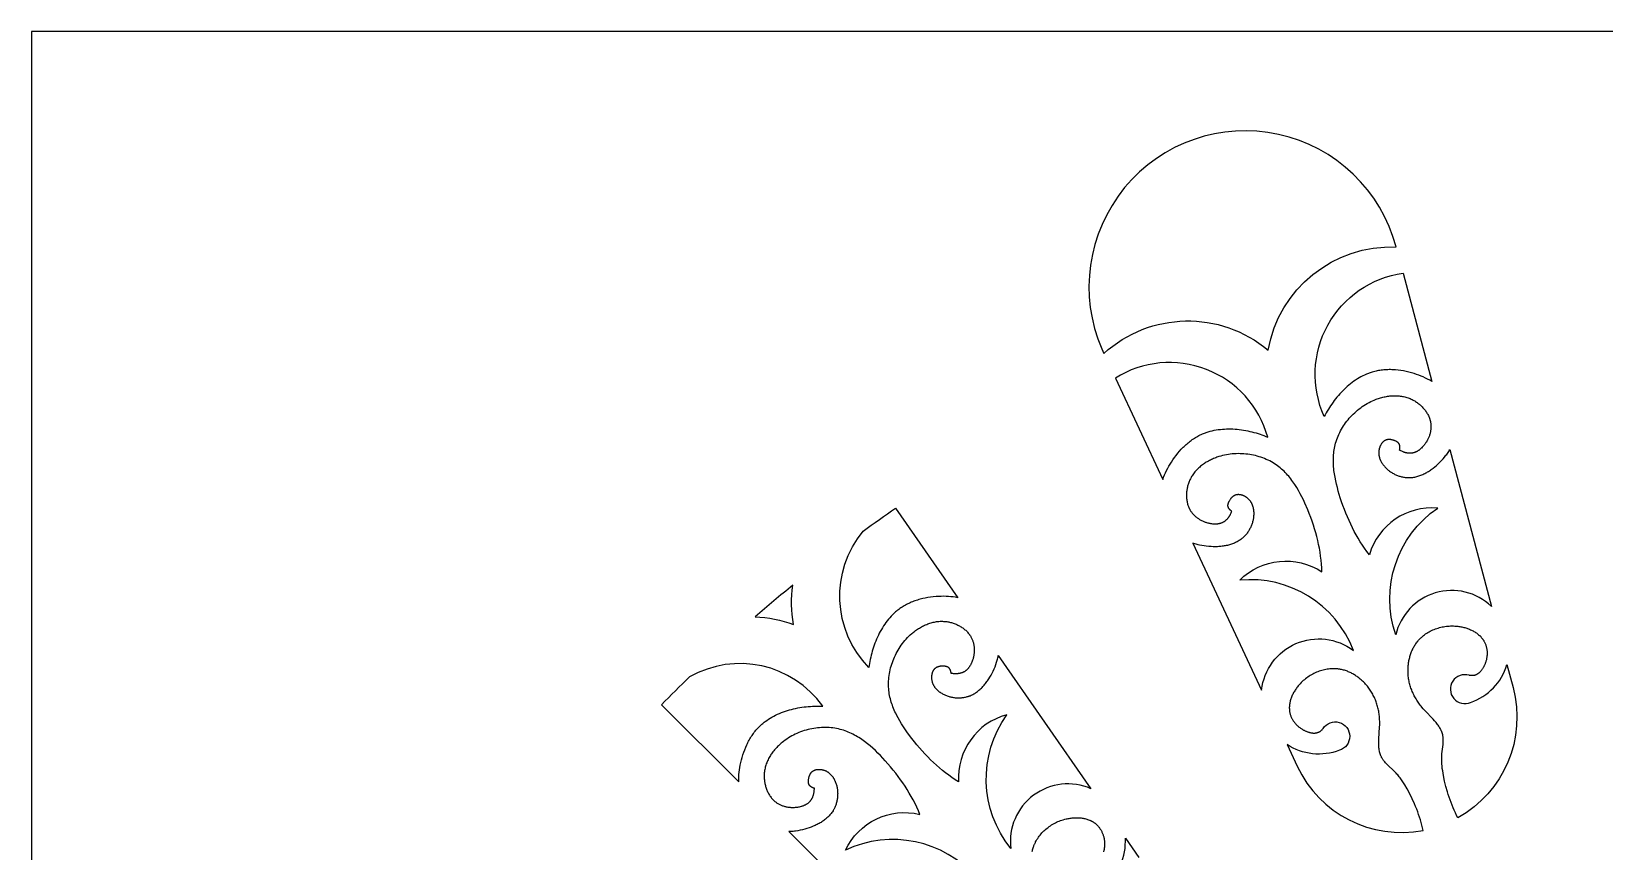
# Model space of a CAD drawing. Extents: x 55 to 271, y 60 to 279.
# Drawn here: x 54.8 to 150.4, y 228.9 to 278.7 of the extents above; entities that cross this region are included whole.
import ezdxf

# ---------------------------------------------------------------- set-up
doc = ezdxf.new("R2010")
doc.units = 0
doc.layers.get('0').update_dxf_attribs({"color": 1, "linetype": 'CONTINUOUS'})

msp = doc.modelspace()

# ---------------------------------------------------------------- linework, layer by layer
msp.add_lwpolyline([(54.848, 59.766), (270.707, 59.766), (270.707, 278.661), (54.848, 278.661)], close=True)
for points in [[(120.001, 259.114, -0.374766), (129.984, 259.313, -0.374766), (137.761, 265.578, 1.076356), (119.872, 259.389)], [(139.928, 257.416), (139.802, 257.489), (139.674, 257.557), (139.542, 257.622), (139.409, 257.683), (139.273, 257.74), (139.136, 257.794), (138.996, 257.843), (138.856, 257.889), (138.698, 257.936), (138.539, 257.978), (138.378, 258.016), (138.218, 258.048), (138.056, 258.076), (137.894, 258.098), (137.732, 258.114), (137.652, 258.12), (137.571, 258.124), (137.49, 258.127), (137.409, 258.129), (137.329, 258.129), (137.249, 258.128), (137.168, 258.125), (137.088, 258.12), (137.009, 258.114), (136.929, 258.106), (136.85, 258.096), (136.772, 258.085), (136.693, 258.072), (136.615, 258.057), (136.538, 258.041), (136.46, 258.022), (136.384, 258.002), (136.307, 257.98), (136.249, 257.962), (136.19, 257.943), (136.132, 257.922), (136.074, 257.901), (136.016, 257.878), (135.959, 257.854), (135.845, 257.804), (135.733, 257.75), (135.622, 257.692), (135.513, 257.63), (135.405, 257.565), (135.299, 257.496), (135.195, 257.424), (135.092, 257.349), (134.991, 257.271), (134.892, 257.19), (134.794, 257.106), (134.699, 257.02), (134.605, 256.931), (134.513, 256.84), (134.423, 256.746), (134.335, 256.651), (134.25, 256.553), (134.166, 256.454), (134.084, 256.353), (134.005, 256.251), (133.928, 256.147), (133.853, 256.042), (133.781, 255.936), (133.71, 255.829), (133.642, 255.72), (133.577, 255.612), (133.514, 255.502), (133.454, 255.392), (133.396, 255.282, -0.50165), (138.185, 263.978)], [(123.587, 251.468), (123.636, 251.605), (123.69, 251.74), (123.749, 251.874), (123.812, 252.007), (123.88, 252.138), (123.951, 252.267), (124.025, 252.394), (124.104, 252.52), (124.194, 252.657), (124.289, 252.792), (124.388, 252.924), (124.49, 253.052), (124.596, 253.177), (124.706, 253.297), (124.82, 253.414), (124.878, 253.471), (124.937, 253.526), (124.997, 253.58), (125.058, 253.633), (125.119, 253.685), (125.182, 253.736), (125.245, 253.785), (125.309, 253.833), (125.374, 253.879), (125.44, 253.924), (125.507, 253.967), (125.575, 254.009), (125.643, 254.05), (125.712, 254.089), (125.782, 254.126), (125.853, 254.162), (125.925, 254.196), (125.997, 254.228), (126.054, 254.252), (126.112, 254.274), (126.169, 254.296), (126.228, 254.317), (126.286, 254.337), (126.345, 254.355), (126.465, 254.39), (126.586, 254.42), (126.708, 254.447), (126.831, 254.47), (126.956, 254.489), (127.081, 254.505), (127.207, 254.517), (127.334, 254.525), (127.462, 254.53), (127.59, 254.532), (127.718, 254.531), (127.847, 254.526), (127.976, 254.518), (128.105, 254.507), (128.234, 254.493), (128.362, 254.477), (128.491, 254.457), (128.619, 254.435), (128.746, 254.41), (128.873, 254.383), (128.998, 254.353), (129.123, 254.321), (129.247, 254.286), (129.37, 254.249), (129.491, 254.21), (129.611, 254.168), (129.73, 254.125), (129.847, 254.079), (129.962, 254.032, 0.50165), (120.703, 257.615)], [(143.556, 243.755, 0.580389), (137.736, 242.019, -0.336677), (140.285, 249.724, 0.356742), (136.136, 246.895), (135.989, 247.087), (135.848, 247.283), (135.712, 247.482), (135.581, 247.684), (135.455, 247.89), (135.334, 248.099), (135.218, 248.311), (135.106, 248.526), (134.999, 248.744), (134.897, 248.964), (134.799, 249.188), (134.705, 249.414), (134.616, 249.643), (134.53, 249.874), (134.448, 250.108), (134.37, 250.345), (134.246, 250.756), (134.189, 250.964), (134.137, 251.173), (134.089, 251.382), (134.048, 251.592), (134.013, 251.802), (133.985, 252.013), (133.974, 252.118), (133.964, 252.223), (133.957, 252.327), (133.952, 252.432), (133.949, 252.537), (133.949, 252.641), (133.95, 252.745), (133.954, 252.849), (133.961, 252.952), (133.97, 253.055), (133.982, 253.158), (133.997, 253.26), (134.014, 253.362), (134.035, 253.464), (134.058, 253.565), (134.084, 253.665), (134.117, 253.774), (134.152, 253.882), (134.192, 253.989), (134.234, 254.095), (134.281, 254.201), (134.33, 254.305), (134.383, 254.408), (134.439, 254.509), (134.498, 254.61), (134.56, 254.709), (134.625, 254.806), (134.693, 254.901), (134.764, 254.995), (134.838, 255.087), (134.914, 255.177), (134.992, 255.266), (135.074, 255.352), (135.158, 255.435), (135.244, 255.517), (135.332, 255.596), (135.423, 255.673), (135.516, 255.747), (135.61, 255.819), (135.707, 255.887), (135.806, 255.953), (135.907, 256.017), (136.01, 256.077), (136.114, 256.134), (136.22, 256.187), (136.327, 256.238), (136.436, 256.285), (136.547, 256.329), (136.614, 256.353), (136.682, 256.377), (136.75, 256.399), (136.819, 256.42), (136.888, 256.439), (136.958, 256.457), (137.027, 256.473), (137.097, 256.488), (137.167, 256.501), (137.238, 256.513), (137.308, 256.523), (137.379, 256.531), (137.449, 256.538), (137.519, 256.543), (137.59, 256.546), (137.66, 256.548), (137.73, 256.548), (137.801, 256.546), (137.87, 256.542), (137.94, 256.536), (138.009, 256.528), (138.078, 256.519), (138.147, 256.507), (138.215, 256.494), (138.283, 256.478), (138.351, 256.46), (138.417, 256.441), (138.484, 256.419), (138.55, 256.395), (138.615, 256.369), (138.679, 256.34), (138.743, 256.31), (138.794, 256.283), (138.845, 256.255), (138.895, 256.226), (138.944, 256.195), (138.993, 256.163), (139.041, 256.13), (139.088, 256.095), (139.134, 256.059), (139.18, 256.022), (139.224, 255.984), (139.267, 255.944), (139.31, 255.904), (139.351, 255.862), (139.391, 255.82), (139.43, 255.776), (139.468, 255.731), (139.504, 255.686), (139.539, 255.64), (139.573, 255.592), (139.605, 255.544), (139.635, 255.496), (139.664, 255.446), (139.691, 255.396), (139.717, 255.345), (139.741, 255.294), (139.763, 255.242), (139.783, 255.189), (139.793, 255.162), (139.802, 255.136), (139.81, 255.109), (139.818, 255.082), (139.826, 255.055), (139.833, 255.028), (139.839, 255.001), (139.845, 254.974), (139.85, 254.946), (139.855, 254.919), (139.862, 254.874), (139.867, 254.83), (139.871, 254.785), (139.874, 254.74), (139.875, 254.695), (139.876, 254.65), (139.874, 254.605), (139.872, 254.56), (139.868, 254.515), (139.863, 254.47), (139.856, 254.425), (139.849, 254.38), (139.84, 254.336), (139.83, 254.291), (139.819, 254.246), (139.807, 254.202), (139.793, 254.158), (139.779, 254.114), (139.763, 254.071), (139.746, 254.028), (139.728, 253.985), (139.709, 253.942), (139.689, 253.9), (139.668, 253.859), (139.645, 253.817), (139.622, 253.777), (139.598, 253.736), (139.573, 253.697), (139.546, 253.657), (139.519, 253.619), (139.491, 253.581), (139.462, 253.544), (139.425, 253.499), (139.387, 253.455), (139.347, 253.413), (139.306, 253.372), (139.285, 253.352), (139.264, 253.333), (139.243, 253.314), (139.221, 253.296), (139.199, 253.278), (139.176, 253.26), (139.154, 253.244), (139.131, 253.227), (139.107, 253.212), (139.084, 253.196), (139.06, 253.182), (139.036, 253.168), (139.012, 253.155), (138.988, 253.143), (138.963, 253.131), (138.938, 253.12), (138.913, 253.11), (138.887, 253.1), (138.862, 253.091), (138.836, 253.084), (138.81, 253.076), (138.783, 253.07), (138.757, 253.065), (138.73, 253.06), (138.706, 253.057), (138.682, 253.055), (138.658, 253.053), (138.633, 253.052), (138.609, 253.052), (138.584, 253.052), (138.559, 253.053), (138.534, 253.054), (138.51, 253.056), (138.485, 253.059), (138.46, 253.063), (138.435, 253.066), (138.41, 253.071), (138.386, 253.076), (138.361, 253.082), (138.336, 253.088), (138.312, 253.094), (138.287, 253.101), (138.263, 253.109), (138.239, 253.117), (138.215, 253.125), (138.191, 253.134), (138.144, 253.153), (138.097, 253.173), (138.052, 253.195), (138.007, 253.218), (137.964, 253.242), (137.97, 253.263), (137.976, 253.284), (137.981, 253.307), (137.985, 253.329), (137.987, 253.34), (137.988, 253.352), (137.989, 253.363), (137.991, 253.374), (137.992, 253.386), (137.992, 253.397), (137.993, 253.409), (137.993, 253.42), (137.993, 253.432), (137.993, 253.443), (137.992, 253.454), (137.991, 253.465), (137.99, 253.477), (137.989, 253.488), (137.988, 253.499), (137.986, 253.51), (137.983, 253.52), (137.981, 253.531), (137.978, 253.542), (137.975, 253.552), (137.972, 253.562), (137.968, 253.572), (137.966, 253.577), (137.964, 253.582), (137.962, 253.587), (137.96, 253.592), (137.957, 253.597), (137.954, 253.602), (137.952, 253.607), (137.949, 253.611), (137.946, 253.616), (137.943, 253.621), (137.94, 253.626), (137.937, 253.63), (137.934, 253.635), (137.931, 253.64), (137.924, 253.648), (137.917, 253.657), (137.909, 253.666), (137.901, 253.674), (137.893, 253.682), (137.885, 253.69), (137.876, 253.698), (137.867, 253.705), (137.858, 253.713), (137.849, 253.72), (137.839, 253.727), (137.83, 253.734), (137.82, 253.74), (137.809, 253.747), (137.799, 253.753), (137.789, 253.759), (137.778, 253.765), (137.756, 253.777), (137.734, 253.788), (137.711, 253.798), (137.688, 253.808), (137.664, 253.818), (137.63, 253.83), (137.596, 253.842), (137.561, 253.852), (137.526, 253.861), (137.509, 253.866), (137.492, 253.869), (137.474, 253.873), (137.457, 253.876), (137.44, 253.879), (137.422, 253.881), (137.405, 253.883), (137.388, 253.885), (137.371, 253.886), (137.354, 253.887), (137.337, 253.887), (137.32, 253.887), (137.303, 253.886), (137.286, 253.885), (137.27, 253.884), (137.253, 253.882), (137.237, 253.88), (137.221, 253.877), (137.205, 253.874), (137.189, 253.87), (137.173, 253.866), (137.158, 253.861), (137.15, 253.858), (137.143, 253.856), (137.135, 253.853), (137.128, 253.85), (137.117, 253.845), (137.107, 253.841), (137.096, 253.836), (137.086, 253.83), (137.076, 253.825), (137.066, 253.819), (137.056, 253.813), (137.046, 253.807), (137.037, 253.8), (137.027, 253.793), (137.018, 253.786), (137.008, 253.779), (136.999, 253.772), (136.99, 253.764), (136.981, 253.756), (136.972, 253.748), (136.964, 253.74), (136.955, 253.732), (136.947, 253.723), (136.938, 253.714), (136.93, 253.705), (136.922, 253.696), (136.906, 253.677), (136.891, 253.658), (136.876, 253.637), (136.862, 253.617), (136.849, 253.595), (136.836, 253.574), (136.823, 253.551), (136.811, 253.529), (136.8, 253.506), (136.789, 253.482), (136.779, 253.458), (136.77, 253.434), (136.761, 253.41), (136.752, 253.385), (136.745, 253.361), (136.738, 253.336), (136.731, 253.311), (136.725, 253.286), (136.72, 253.261), (136.716, 253.235), (136.712, 253.21), (136.709, 253.181), (136.706, 253.151), (136.704, 253.122), (136.703, 253.092), (136.704, 253.063), (136.705, 253.034), (136.706, 253.005), (136.709, 252.976), (136.713, 252.947), (136.717, 252.919), (136.722, 252.89), (136.728, 252.862), (136.735, 252.834), (136.742, 252.806), (136.75, 252.779), (136.759, 252.751), (136.768, 252.724), (136.778, 252.697), (136.789, 252.67), (136.8, 252.644), (136.813, 252.617), (136.825, 252.591), (136.838, 252.565), (136.852, 252.539), (136.866, 252.514), (136.881, 252.489), (136.896, 252.464), (136.912, 252.439), (136.928, 252.415), (136.945, 252.391), (136.98, 252.343), (137.013, 252.301), (137.048, 252.259), (137.083, 252.219), (137.12, 252.179), (137.159, 252.141), (137.198, 252.104), (137.238, 252.068), (137.28, 252.033), (137.322, 251.999), (137.365, 251.966), (137.409, 251.935), (137.454, 251.904), (137.5, 251.875), (137.547, 251.847), (137.594, 251.82), (137.642, 251.795), (137.69, 251.771), (137.739, 251.748), (137.789, 251.727), (137.839, 251.706), (137.89, 251.687), (137.94, 251.67), (137.992, 251.654), (138.043, 251.639), (138.095, 251.626), (138.147, 251.614), (138.199, 251.604), (138.251, 251.595), (138.304, 251.587), (138.356, 251.582), (138.408, 251.577), (138.46, 251.574), (138.492, 251.573), (138.524, 251.573), (138.555, 251.573), (138.587, 251.574), (138.65, 251.577), (138.713, 251.582), (138.775, 251.59), (138.838, 251.599), (138.9, 251.611), (138.961, 251.624), (139.023, 251.639), (139.084, 251.657), (139.145, 251.676), (139.205, 251.696), (139.265, 251.719), (139.325, 251.743), (139.384, 251.769), (139.443, 251.796), (139.501, 251.825), (139.559, 251.855), (139.616, 251.887), (139.673, 251.92), (139.73, 251.955), (139.786, 251.99), (139.841, 252.027), (139.896, 252.065), (139.95, 252.104), (140.004, 252.145), (140.109, 252.228), (140.212, 252.315), (140.312, 252.405), (140.415, 252.504), (140.514, 252.606), (140.61, 252.71), (140.702, 252.817), (140.79, 252.927), (140.833, 252.983), (140.874, 253.04), (140.914, 253.097), (140.954, 253.155), (140.992, 253.213), (141.028, 253.272)], [(129.589, 238.671, -0.580389), (135.162, 241.082, 0.336677), (128.258, 245.346, -0.356742), (133.254, 245.846), (133.243, 246.088), (133.226, 246.328), (133.202, 246.568), (133.172, 246.808), (133.136, 247.046), (133.095, 247.284), (133.048, 247.521), (132.995, 247.757), (132.936, 247.993), (132.873, 248.228), (132.804, 248.462), (132.731, 248.695), (132.652, 248.928), (132.569, 249.161), (132.481, 249.392), (132.389, 249.624), (132.22, 250.019), (132.13, 250.215), (132.036, 250.408), (131.938, 250.599), (131.834, 250.786), (131.726, 250.97), (131.612, 251.149), (131.554, 251.237), (131.493, 251.323), (131.431, 251.408), (131.368, 251.492), (131.303, 251.573), (131.236, 251.654), (131.168, 251.732), (131.098, 251.809), (131.027, 251.884), (130.953, 251.957), (130.878, 252.028), (130.801, 252.097), (130.722, 252.164), (130.641, 252.229), (130.559, 252.291), (130.474, 252.351), (130.379, 252.414), (130.282, 252.474), (130.183, 252.53), (130.082, 252.584), (129.979, 252.635), (129.874, 252.683), (129.768, 252.728), (129.66, 252.77), (129.55, 252.809), (129.439, 252.844), (129.326, 252.877), (129.213, 252.907), (129.098, 252.933), (128.983, 252.956), (128.867, 252.976), (128.75, 252.993), (128.632, 253.007), (128.514, 253.017), (128.396, 253.025), (128.277, 253.028), (128.158, 253.029), (128.039, 253.026), (127.921, 253.02), (127.802, 253.01), (127.684, 252.997), (127.566, 252.981), (127.449, 252.961), (127.333, 252.938), (127.217, 252.911), (127.102, 252.88), (126.988, 252.846), (126.876, 252.809), (126.808, 252.784), (126.741, 252.759), (126.674, 252.732), (126.608, 252.703), (126.543, 252.673), (126.479, 252.642), (126.415, 252.61), (126.352, 252.576), (126.289, 252.542), (126.228, 252.505), (126.168, 252.468), (126.108, 252.429), (126.05, 252.389), (125.993, 252.347), (125.937, 252.305), (125.882, 252.261), (125.828, 252.215), (125.776, 252.169), (125.725, 252.121), (125.675, 252.072), (125.627, 252.021), (125.58, 251.97), (125.535, 251.917), (125.491, 251.862), (125.449, 251.807), (125.409, 251.75), (125.371, 251.692), (125.334, 251.633), (125.299, 251.572), (125.266, 251.51), (125.235, 251.447), (125.205, 251.382), (125.183, 251.329), (125.162, 251.275), (125.143, 251.221), (125.125, 251.165), (125.108, 251.11), (125.093, 251.053), (125.079, 250.996), (125.067, 250.939), (125.056, 250.881), (125.046, 250.823), (125.038, 250.765), (125.032, 250.707), (125.027, 250.649), (125.024, 250.59), (125.022, 250.532), (125.022, 250.474), (125.023, 250.415), (125.026, 250.357), (125.031, 250.3), (125.037, 250.242), (125.045, 250.185), (125.055, 250.129), (125.066, 250.073), (125.079, 250.017), (125.094, 249.963), (125.111, 249.908), (125.129, 249.855), (125.139, 249.829), (125.149, 249.803), (125.16, 249.777), (125.171, 249.751), (125.182, 249.725), (125.194, 249.7), (125.207, 249.675), (125.22, 249.65), (125.233, 249.626), (125.247, 249.602), (125.271, 249.563), (125.295, 249.526), (125.321, 249.489), (125.348, 249.453), (125.375, 249.418), (125.404, 249.383), (125.434, 249.35), (125.465, 249.317), (125.497, 249.285), (125.53, 249.254), (125.564, 249.223), (125.598, 249.194), (125.634, 249.165), (125.67, 249.137), (125.707, 249.11), (125.745, 249.084), (125.784, 249.059), (125.823, 249.035), (125.863, 249.012), (125.904, 248.99), (125.945, 248.968), (125.987, 248.948), (126.03, 248.929), (126.073, 248.91), (126.116, 248.893), (126.16, 248.877), (126.205, 248.862), (126.249, 248.847), (126.295, 248.834), (126.34, 248.822), (126.386, 248.811), (126.433, 248.801), (126.49, 248.791), (126.547, 248.782), (126.605, 248.775), (126.662, 248.77), (126.691, 248.768), (126.72, 248.767), (126.748, 248.766), (126.777, 248.766), (126.805, 248.767), (126.834, 248.768), (126.862, 248.77), (126.89, 248.772), (126.918, 248.775), (126.945, 248.778), (126.973, 248.783), (127, 248.787), (127.027, 248.793), (127.054, 248.799), (127.08, 248.806), (127.106, 248.814), (127.132, 248.822), (127.158, 248.831), (127.183, 248.841), (127.208, 248.851), (127.233, 248.863), (127.257, 248.875), (127.28, 248.888), (127.304, 248.902), (127.324, 248.915), (127.344, 248.928), (127.364, 248.943), (127.384, 248.957), (127.403, 248.973), (127.421, 248.989), (127.44, 249.006), (127.458, 249.023), (127.475, 249.04), (127.493, 249.058), (127.509, 249.077), (127.526, 249.096), (127.542, 249.115), (127.558, 249.135), (127.573, 249.155), (127.588, 249.175), (127.603, 249.196), (127.617, 249.217), (127.631, 249.239), (127.644, 249.26), (127.657, 249.282), (127.67, 249.304), (127.694, 249.349), (127.716, 249.395), (127.737, 249.44), (127.756, 249.487), (127.774, 249.533), (127.756, 249.545), (127.738, 249.558), (127.72, 249.572), (127.702, 249.586), (127.694, 249.594), (127.685, 249.602), (127.677, 249.61), (127.668, 249.618), (127.66, 249.626), (127.652, 249.634), (127.645, 249.642), (127.637, 249.651), (127.63, 249.66), (127.623, 249.669), (127.616, 249.678), (127.609, 249.687), (127.603, 249.696), (127.597, 249.705), (127.591, 249.715), (127.585, 249.724), (127.58, 249.734), (127.575, 249.744), (127.571, 249.753), (127.566, 249.763), (127.562, 249.773), (127.559, 249.783), (127.557, 249.788), (127.556, 249.794), (127.554, 249.799), (127.553, 249.804), (127.551, 249.809), (127.55, 249.815), (127.549, 249.82), (127.548, 249.826), (127.547, 249.831), (127.546, 249.837), (127.546, 249.842), (127.545, 249.848), (127.544, 249.854), (127.544, 249.859), (127.544, 249.87), (127.543, 249.882), (127.544, 249.893), (127.544, 249.904), (127.545, 249.916), (127.547, 249.927), (127.548, 249.939), (127.55, 249.95), (127.552, 249.962), (127.555, 249.973), (127.558, 249.985), (127.561, 249.996), (127.564, 250.008), (127.568, 250.019), (127.572, 250.031), (127.576, 250.042), (127.58, 250.054), (127.589, 250.077), (127.6, 250.099), (127.61, 250.122), (127.622, 250.145), (127.634, 250.167), (127.652, 250.198), (127.671, 250.229), (127.69, 250.26), (127.711, 250.289), (127.722, 250.303), (127.733, 250.317), (127.744, 250.331), (127.755, 250.345), (127.766, 250.358), (127.778, 250.371), (127.79, 250.383), (127.802, 250.396), (127.815, 250.408), (127.827, 250.419), (127.84, 250.43), (127.853, 250.441), (127.866, 250.452), (127.88, 250.462), (127.893, 250.471), (127.907, 250.48), (127.921, 250.489), (127.935, 250.497), (127.949, 250.505), (127.964, 250.512), (127.979, 250.519), (127.994, 250.525), (128.001, 250.528), (128.009, 250.531), (128.016, 250.534), (128.024, 250.536), (128.035, 250.54), (128.046, 250.543), (128.057, 250.546), (128.068, 250.548), (128.08, 250.55), (128.091, 250.552), (128.103, 250.554), (128.114, 250.556), (128.126, 250.557), (128.137, 250.558), (128.149, 250.558), (128.161, 250.559), (128.173, 250.559), (128.184, 250.559), (128.196, 250.559), (128.208, 250.558), (128.22, 250.558), (128.232, 250.557), (128.244, 250.556), (128.256, 250.554), (128.268, 250.552), (128.28, 250.551), (128.305, 250.546), (128.329, 250.541), (128.353, 250.535), (128.377, 250.528), (128.401, 250.521), (128.425, 250.512), (128.449, 250.503), (128.473, 250.494), (128.496, 250.483), (128.52, 250.472), (128.543, 250.46), (128.565, 250.448), (128.588, 250.435), (128.61, 250.422), (128.632, 250.408), (128.653, 250.393), (128.674, 250.378), (128.695, 250.363), (128.715, 250.347), (128.734, 250.33), (128.753, 250.314), (128.775, 250.293), (128.796, 250.272), (128.816, 250.251), (128.836, 250.229), (128.855, 250.206), (128.873, 250.183), (128.89, 250.16), (128.906, 250.136), (128.922, 250.112), (128.937, 250.087), (128.951, 250.062), (128.965, 250.037), (128.978, 250.011), (128.99, 249.985), (129.002, 249.959), (129.013, 249.932), (129.023, 249.905), (129.033, 249.878), (129.042, 249.85), (129.05, 249.823), (129.058, 249.795), (129.065, 249.767), (129.071, 249.738), (129.077, 249.71), (129.083, 249.681), (129.088, 249.652), (129.092, 249.623), (129.096, 249.594), (129.099, 249.565), (129.102, 249.536), (129.106, 249.477), (129.107, 249.423), (129.108, 249.369), (129.106, 249.315), (129.103, 249.261), (129.099, 249.208), (129.092, 249.154), (129.085, 249.1), (129.076, 249.047), (129.065, 248.994), (129.053, 248.941), (129.039, 248.888), (129.024, 248.836), (129.008, 248.784), (128.99, 248.733), (128.971, 248.682), (128.951, 248.632), (128.929, 248.582), (128.906, 248.533), (128.882, 248.485), (128.857, 248.437), (128.83, 248.39), (128.802, 248.344), (128.774, 248.299), (128.744, 248.254), (128.712, 248.211), (128.68, 248.169), (128.647, 248.127), (128.613, 248.087), (128.577, 248.047), (128.541, 248.009), (128.504, 247.972), (128.466, 247.937), (128.442, 247.915), (128.418, 247.895), (128.394, 247.875), (128.369, 247.855), (128.319, 247.817), (128.267, 247.78), (128.215, 247.746), (128.161, 247.713), (128.106, 247.682), (128.05, 247.653), (127.993, 247.625), (127.935, 247.599), (127.876, 247.574), (127.817, 247.552), (127.756, 247.53), (127.695, 247.51), (127.633, 247.492), (127.571, 247.475), (127.507, 247.46), (127.444, 247.446), (127.379, 247.433), (127.314, 247.422), (127.249, 247.412), (127.183, 247.403), (127.117, 247.396), (127.051, 247.39), (126.984, 247.385), (126.917, 247.381), (126.782, 247.377), (126.648, 247.378), (126.513, 247.383), (126.371, 247.392), (126.229, 247.406), (126.089, 247.425), (125.949, 247.448), (125.811, 247.476), (125.743, 247.491), (125.675, 247.508), (125.607, 247.526), (125.54, 247.545), (125.473, 247.565), (125.407, 247.586)], [(107.35, 249.719), (111.139, 244.281), (110.996, 244.307), (110.852, 244.328), (110.706, 244.344), (110.56, 244.355), (110.413, 244.363), (110.265, 244.366), (110.118, 244.365), (109.97, 244.36), (109.805, 244.35), (109.641, 244.335), (109.478, 244.315), (109.315, 244.291), (109.154, 244.261), (108.995, 244.227), (108.837, 244.187), (108.759, 244.164), (108.682, 244.141), (108.605, 244.116), (108.528, 244.09), (108.453, 244.063), (108.378, 244.034), (108.304, 244.004), (108.23, 243.972), (108.157, 243.939), (108.085, 243.904), (108.014, 243.868), (107.944, 243.831), (107.875, 243.792), (107.807, 243.751), (107.74, 243.709), (107.673, 243.665), (107.608, 243.62), (107.544, 243.574), (107.495, 243.536), (107.446, 243.498), (107.398, 243.459), (107.351, 243.419), (107.305, 243.378), (107.259, 243.336), (107.17, 243.25), (107.083, 243.16), (106.999, 243.068), (106.917, 242.973), (106.838, 242.874), (106.762, 242.774), (106.689, 242.67), (106.618, 242.565), (106.55, 242.457), (106.484, 242.347), (106.421, 242.234), (106.361, 242.121), (106.303, 242.005), (106.248, 241.888), (106.195, 241.77), (106.146, 241.65), (106.098, 241.529), (106.054, 241.407), (106.011, 241.284), (105.972, 241.161), (105.935, 241.037), (105.9, 240.913), (105.869, 240.788), (105.839, 240.663), (105.813, 240.539), (105.788, 240.414), (105.767, 240.29), (105.747, 240.166), (105.731, 240.042, -0.384343), (105.385, 248.33, -0.006155)], [(101.108, 245.043, 0.007673), (98.81, 243.115, -0.078805), (101.146, 242.663, -0.078805)], [(119.221, 232.685, 0.580389), (114.346, 229.064, -0.336677), (114.105, 237.176, 0.356742), (111.174, 233.098), (110.97, 233.229), (110.771, 233.364), (110.575, 233.505), (110.382, 233.65), (110.194, 233.8), (110.009, 233.955), (109.827, 234.115), (109.649, 234.278), (109.474, 234.447), (109.302, 234.619), (109.134, 234.796), (108.968, 234.976), (108.806, 235.161), (108.646, 235.349), (108.489, 235.541), (108.335, 235.736), (108.077, 236.08), (107.953, 236.256), (107.832, 236.434), (107.716, 236.615), (107.606, 236.798), (107.501, 236.983), (107.402, 237.171), (107.356, 237.266), (107.311, 237.362), (107.269, 237.458), (107.228, 237.554), (107.19, 237.652), (107.153, 237.749), (107.119, 237.848), (107.088, 237.947), (107.059, 238.046), (107.032, 238.146), (107.008, 238.247), (106.987, 238.348), (106.969, 238.45), (106.953, 238.552), (106.94, 238.655), (106.931, 238.759), (106.924, 238.872), (106.92, 238.985), (106.921, 239.1), (106.925, 239.214), (106.932, 239.329), (106.943, 239.444), (106.957, 239.558), (106.975, 239.673), (106.996, 239.787), (107.021, 239.902), (107.049, 240.015), (107.08, 240.128), (107.114, 240.241), (107.152, 240.352), (107.193, 240.463), (107.237, 240.573), (107.284, 240.682), (107.334, 240.789), (107.387, 240.895), (107.443, 241), (107.502, 241.103), (107.564, 241.204), (107.628, 241.304), (107.696, 241.402), (107.766, 241.498), (107.839, 241.591), (107.915, 241.683), (107.994, 241.772), (108.075, 241.859), (108.158, 241.943), (108.245, 242.025), (108.333, 242.103), (108.388, 242.15), (108.444, 242.195), (108.501, 242.239), (108.559, 242.282), (108.617, 242.324), (108.676, 242.364), (108.736, 242.403), (108.797, 242.441), (108.858, 242.478), (108.92, 242.513), (108.983, 242.546), (109.046, 242.578), (109.11, 242.609), (109.174, 242.637), (109.239, 242.665), (109.305, 242.69), (109.371, 242.714), (109.438, 242.736), (109.505, 242.756), (109.572, 242.775), (109.64, 242.791), (109.708, 242.806), (109.776, 242.819), (109.845, 242.829), (109.914, 242.838), (109.984, 242.844), (110.053, 242.849), (110.123, 242.851), (110.193, 242.851), (110.263, 242.848), (110.333, 242.844), (110.404, 242.837), (110.461, 242.829), (110.518, 242.82), (110.575, 242.81), (110.632, 242.798), (110.689, 242.785), (110.745, 242.77), (110.801, 242.753), (110.857, 242.735), (110.913, 242.716), (110.967, 242.695), (111.022, 242.673), (111.075, 242.649), (111.128, 242.624), (111.181, 242.598), (111.232, 242.57), (111.283, 242.541), (111.332, 242.511), (111.381, 242.479), (111.429, 242.447), (111.475, 242.412), (111.521, 242.377), (111.565, 242.34), (111.608, 242.303), (111.649, 242.264), (111.689, 242.223), (111.728, 242.182), (111.765, 242.139), (111.783, 242.118), (111.8, 242.096), (111.817, 242.074), (111.834, 242.051), (111.85, 242.028), (111.866, 242.005), (111.882, 241.982), (111.897, 241.958), (111.911, 241.934), (111.925, 241.91), (111.946, 241.871), (111.967, 241.831), (111.986, 241.79), (112.004, 241.749), (112.02, 241.707), (112.036, 241.665), (112.05, 241.622), (112.063, 241.579), (112.075, 241.535), (112.085, 241.491), (112.095, 241.447), (112.103, 241.402), (112.11, 241.357), (112.116, 241.312), (112.121, 241.266), (112.124, 241.22), (112.127, 241.174), (112.128, 241.128), (112.128, 241.082), (112.127, 241.035), (112.125, 240.989), (112.121, 240.943), (112.117, 240.896), (112.111, 240.85), (112.104, 240.803), (112.097, 240.757), (112.088, 240.711), (112.077, 240.665), (112.066, 240.619), (112.054, 240.574), (112.04, 240.528), (112.026, 240.483), (112.006, 240.429), (111.985, 240.375), (111.962, 240.321), (111.938, 240.269), (111.925, 240.243), (111.912, 240.218), (111.898, 240.193), (111.884, 240.168), (111.869, 240.144), (111.854, 240.12), (111.838, 240.096), (111.823, 240.073), (111.806, 240.05), (111.789, 240.028), (111.772, 240.006), (111.754, 239.985), (111.736, 239.964), (111.717, 239.944), (111.698, 239.925), (111.678, 239.906), (111.658, 239.888), (111.637, 239.87), (111.616, 239.853), (111.595, 239.837), (111.572, 239.821), (111.55, 239.807), (111.527, 239.792), (111.503, 239.779), (111.482, 239.768), (111.46, 239.757), (111.438, 239.747), (111.415, 239.738), (111.392, 239.729), (111.369, 239.721), (111.345, 239.713), (111.321, 239.706), (111.297, 239.7), (111.273, 239.694), (111.249, 239.689), (111.224, 239.684), (111.199, 239.68), (111.174, 239.676), (111.149, 239.673), (111.124, 239.67), (111.099, 239.668), (111.073, 239.666), (111.048, 239.665), (111.022, 239.664), (110.997, 239.664), (110.971, 239.664), (110.921, 239.665), (110.87, 239.668), (110.82, 239.673), (110.77, 239.68), (110.721, 239.687), (110.72, 239.709), (110.718, 239.732), (110.715, 239.754), (110.711, 239.777), (110.709, 239.788), (110.706, 239.799), (110.704, 239.81), (110.701, 239.821), (110.698, 239.832), (110.695, 239.843), (110.691, 239.854), (110.687, 239.865), (110.684, 239.876), (110.679, 239.886), (110.675, 239.897), (110.67, 239.907), (110.666, 239.917), (110.661, 239.927), (110.655, 239.937), (110.65, 239.947), (110.644, 239.956), (110.638, 239.965), (110.632, 239.974), (110.626, 239.983), (110.619, 239.991), (110.612, 239.999), (110.608, 240.003), (110.605, 240.007), (110.601, 240.011), (110.597, 240.015), (110.593, 240.019), (110.589, 240.022), (110.585, 240.026), (110.581, 240.03), (110.576, 240.033), (110.572, 240.037), (110.568, 240.04), (110.563, 240.043), (110.558, 240.047), (110.554, 240.05), (110.544, 240.056), (110.535, 240.062), (110.525, 240.067), (110.514, 240.072), (110.504, 240.077), (110.494, 240.082), (110.483, 240.086), (110.472, 240.09), (110.461, 240.094), (110.45, 240.097), (110.438, 240.101), (110.427, 240.104), (110.415, 240.107), (110.403, 240.109), (110.391, 240.112), (110.379, 240.114), (110.367, 240.116), (110.343, 240.119), (110.318, 240.122), (110.293, 240.124), (110.268, 240.125), (110.243, 240.126), (110.206, 240.126), (110.17, 240.125), (110.134, 240.123), (110.098, 240.12), (110.08, 240.118), (110.063, 240.116), (110.045, 240.113), (110.028, 240.11), (110.011, 240.107), (109.994, 240.103), (109.977, 240.099), (109.96, 240.094), (109.943, 240.09), (109.927, 240.085), (109.911, 240.079), (109.895, 240.073), (109.88, 240.067), (109.864, 240.061), (109.849, 240.054), (109.834, 240.046), (109.82, 240.038), (109.806, 240.03), (109.792, 240.022), (109.778, 240.013), (109.765, 240.003), (109.752, 239.994), (109.746, 239.989), (109.739, 239.983), (109.733, 239.978), (109.727, 239.973), (109.719, 239.965), (109.711, 239.957), (109.703, 239.949), (109.695, 239.94), (109.687, 239.931), (109.68, 239.923), (109.673, 239.914), (109.666, 239.904), (109.659, 239.895), (109.652, 239.885), (109.646, 239.876), (109.639, 239.866), (109.633, 239.855), (109.627, 239.845), (109.622, 239.835), (109.616, 239.824), (109.611, 239.813), (109.606, 239.803), (109.601, 239.792), (109.596, 239.781), (109.591, 239.769), (109.587, 239.758), (109.578, 239.735), (109.571, 239.711), (109.564, 239.687), (109.558, 239.663), (109.552, 239.638), (109.547, 239.613), (109.543, 239.588), (109.54, 239.563), (109.537, 239.537), (109.535, 239.511), (109.534, 239.486), (109.533, 239.46), (109.533, 239.434), (109.533, 239.408), (109.535, 239.382), (109.537, 239.356), (109.539, 239.331), (109.542, 239.305), (109.546, 239.28), (109.551, 239.255), (109.556, 239.23), (109.562, 239.201), (109.57, 239.172), (109.579, 239.144), (109.588, 239.116), (109.598, 239.088), (109.609, 239.061), (109.621, 239.035), (109.633, 239.008), (109.646, 238.983), (109.66, 238.957), (109.674, 238.933), (109.689, 238.908), (109.705, 238.884), (109.722, 238.86), (109.739, 238.837), (109.756, 238.814), (109.775, 238.792), (109.793, 238.77), (109.813, 238.748), (109.832, 238.727), (109.853, 238.707), (109.874, 238.686), (109.895, 238.667), (109.916, 238.647), (109.939, 238.628), (109.961, 238.609), (109.984, 238.591), (110.007, 238.573), (110.031, 238.556), (110.055, 238.539), (110.104, 238.507), (110.149, 238.478), (110.196, 238.451), (110.244, 238.425), (110.292, 238.401), (110.341, 238.378), (110.39, 238.356), (110.441, 238.336), (110.492, 238.317), (110.543, 238.3), (110.595, 238.284), (110.647, 238.269), (110.7, 238.256), (110.753, 238.245), (110.806, 238.234), (110.86, 238.225), (110.913, 238.218), (110.967, 238.212), (111.021, 238.207), (111.075, 238.204), (111.129, 238.202), (111.183, 238.201), (111.237, 238.202), (111.29, 238.205), (111.344, 238.209), (111.397, 238.214), (111.45, 238.221), (111.502, 238.229), (111.554, 238.238), (111.606, 238.249), (111.657, 238.261), (111.708, 238.275), (111.758, 238.29), (111.788, 238.3), (111.818, 238.311), (111.848, 238.322), (111.877, 238.333), (111.935, 238.358), (111.992, 238.384), (112.049, 238.413), (112.104, 238.443), (112.158, 238.475), (112.212, 238.508), (112.264, 238.544), (112.316, 238.581), (112.366, 238.62), (112.416, 238.66), (112.465, 238.701), (112.512, 238.745), (112.559, 238.789), (112.605, 238.835), (112.65, 238.882), (112.694, 238.93), (112.737, 238.98), (112.779, 239.03), (112.821, 239.082), (112.861, 239.134), (112.9, 239.188), (112.939, 239.243), (112.977, 239.298), (113.013, 239.354), (113.084, 239.468), (113.151, 239.586), (113.214, 239.705), (113.277, 239.832), (113.335, 239.962), (113.39, 240.093), (113.439, 240.225), (113.484, 240.359), (113.505, 240.426), (113.525, 240.493), (113.543, 240.561), (113.56, 240.628), (113.576, 240.696), (113.59, 240.764)], [(144.865, 238.826, -0.342621), (141.515, 230.916), (141.437, 231.066), (141.362, 231.219), (141.291, 231.373), (141.223, 231.529), (141.158, 231.686), (141.096, 231.844), (141.038, 232.004), (140.982, 232.165), (140.93, 232.327), (140.88, 232.49), (140.789, 232.819), (140.709, 233.15), (140.639, 233.482), (140.588, 233.768), (140.567, 233.911), (140.55, 234.055), (140.537, 234.2), (140.533, 234.273), (140.53, 234.346), (140.528, 234.419), (140.528, 234.492), (140.53, 234.566), (140.533, 234.64), (140.539, 234.721), (140.546, 234.803), (140.613, 235.373), (140.619, 235.452), (140.623, 235.532), (140.626, 235.61), (140.626, 235.649), (140.625, 235.687), (140.623, 235.725), (140.621, 235.763), (140.617, 235.801), (140.613, 235.838), (140.608, 235.875), (140.601, 235.912), (140.595, 235.943), (140.588, 235.973), (140.58, 236.003), (140.572, 236.033), (140.562, 236.063), (140.552, 236.093), (140.542, 236.122), (140.53, 236.151), (140.518, 236.18), (140.505, 236.209), (140.492, 236.237), (140.478, 236.265), (140.464, 236.294), (140.448, 236.322), (140.416, 236.377), (140.382, 236.432), (140.346, 236.486), (140.308, 236.54), (140.269, 236.594), (140.227, 236.646), (140.185, 236.699), (140.095, 236.803), (140.002, 236.907), (139.509, 237.425), (139.413, 237.532), (139.32, 237.64), (139.272, 237.7), (139.225, 237.76), (139.18, 237.821), (139.135, 237.882), (139.092, 237.944), (139.051, 238.006), (139.01, 238.07), (138.971, 238.133), (138.934, 238.198), (138.898, 238.263), (138.863, 238.328), (138.83, 238.394), (138.798, 238.46), (138.768, 238.527), (138.739, 238.595), (138.711, 238.662), (138.685, 238.731), (138.661, 238.8), (138.638, 238.869), (138.616, 238.938), (138.596, 239.008), (138.578, 239.079), (138.561, 239.15), (138.546, 239.221), (138.532, 239.292), (138.52, 239.364), (138.51, 239.436), (138.501, 239.509), (138.494, 239.581), (138.488, 239.654), (138.485, 239.728), (138.482, 239.801), (138.482, 239.862), (138.483, 239.924), (138.485, 239.985), (138.488, 240.047), (138.492, 240.108), (138.497, 240.17), (138.504, 240.231), (138.512, 240.293), (138.521, 240.354), (138.531, 240.415), (138.542, 240.476), (138.555, 240.536), (138.569, 240.596), (138.584, 240.656), (138.6, 240.716), (138.618, 240.775), (138.637, 240.834), (138.657, 240.892), (138.678, 240.949), (138.7, 241.007), (138.724, 241.063), (138.749, 241.119), (138.775, 241.174), (138.803, 241.229), (138.831, 241.283), (138.861, 241.335), (138.893, 241.388), (138.925, 241.439), (138.959, 241.489), (138.994, 241.539), (139.03, 241.587), (139.068, 241.635), (139.094, 241.666), (139.121, 241.697), (139.148, 241.728), (139.176, 241.758), (139.205, 241.787), (139.234, 241.816), (139.263, 241.845), (139.293, 241.873), (139.355, 241.927), (139.419, 241.98), (139.484, 242.03), (139.552, 242.079), (139.621, 242.125), (139.691, 242.169), (139.764, 242.211), (139.838, 242.25), (139.913, 242.288), (139.989, 242.323), (140.067, 242.356), (140.146, 242.387), (140.226, 242.415), (140.308, 242.441), (140.39, 242.465), (140.473, 242.486), (140.557, 242.505), (140.641, 242.521), (140.726, 242.535), (140.812, 242.547), (140.898, 242.556), (140.985, 242.563), (141.072, 242.567), (141.159, 242.568), (141.246, 242.567), (141.334, 242.563), (141.421, 242.557), (141.508, 242.547), (141.57, 242.539), (141.631, 242.53), (141.691, 242.52), (141.752, 242.508), (141.812, 242.494), (141.872, 242.48), (141.931, 242.464), (141.99, 242.447), (142.049, 242.429), (142.106, 242.409), (142.163, 242.388), (142.22, 242.366), (142.275, 242.342), (142.33, 242.317), (142.384, 242.291), (142.436, 242.263), (142.488, 242.235), (142.539, 242.205), (142.588, 242.173), (142.636, 242.141), (142.683, 242.107), (142.729, 242.072), (142.773, 242.035), (142.816, 241.998), (142.837, 241.979), (142.857, 241.959), (142.877, 241.939), (142.897, 241.919), (142.916, 241.898), (142.935, 241.877), (142.953, 241.856), (142.971, 241.835), (142.989, 241.813), (143.006, 241.791), (143.022, 241.768), (143.038, 241.745), (143.054, 241.722), (143.069, 241.699), (143.084, 241.675), (143.098, 241.651), (143.118, 241.615), (143.137, 241.578), (143.155, 241.54), (143.172, 241.502), (143.188, 241.463), (143.202, 241.424), (143.216, 241.384), (143.228, 241.344), (143.239, 241.303), (143.249, 241.261), (143.258, 241.22), (143.266, 241.178), (143.273, 241.135), (143.278, 241.092), (143.282, 241.049), (143.285, 241.006), (143.287, 240.962), (143.288, 240.918), (143.288, 240.874), (143.286, 240.83), (143.284, 240.785), (143.28, 240.741), (143.275, 240.696), (143.268, 240.652), (143.261, 240.607), (143.252, 240.562), (143.242, 240.518), (143.231, 240.473), (143.219, 240.428), (143.206, 240.384), (143.191, 240.339), (143.175, 240.295), (143.162, 240.262), (143.149, 240.228), (143.134, 240.195), (143.119, 240.162), (143.103, 240.129), (143.087, 240.097), (143.07, 240.065), (143.052, 240.033), (143.034, 240.002), (143.015, 239.972), (142.995, 239.942), (142.975, 239.913), (142.954, 239.885), (142.932, 239.857), (142.91, 239.831), (142.887, 239.805), (142.864, 239.78), (142.84, 239.756), (142.828, 239.744), (142.816, 239.733), (142.803, 239.722), (142.791, 239.711), (142.778, 239.701), (142.765, 239.691), (142.752, 239.681), (142.739, 239.671), (142.725, 239.662), (142.712, 239.653), (142.698, 239.645), (142.684, 239.636), (142.671, 239.628), (142.657, 239.621), (142.642, 239.614), (142.628, 239.607), (142.614, 239.6), (142.599, 239.594), (142.584, 239.588), (142.57, 239.583), (142.555, 239.578), (142.54, 239.574), (142.524, 239.569), (142.509, 239.566), (142.494, 239.562), (142.478, 239.559), (142.462, 239.557), (142.447, 239.555), (142.431, 239.553), (142.416, 239.552), (142.4, 239.551), (142.385, 239.551), (142.369, 239.551), (142.354, 239.551), (142.338, 239.552), (142.322, 239.553), (142.306, 239.554), (142.291, 239.555), (142.259, 239.559), (142.228, 239.564), (142.197, 239.57, 1.435159), (142.284, 237.919, 0.241668), (144.493, 240.225)], [(97.818, 233.103), (97.817, 233.249), (97.822, 233.394), (97.831, 233.541), (97.845, 233.687), (97.864, 233.833), (97.886, 233.979), (97.913, 234.124), (97.944, 234.268), (97.982, 234.429), (98.025, 234.588), (98.073, 234.745), (98.125, 234.901), (98.182, 235.054), (98.244, 235.205), (98.311, 235.354), (98.346, 235.427), (98.382, 235.499), (98.42, 235.571), (98.459, 235.641), (98.499, 235.711), (98.541, 235.78), (98.584, 235.848), (98.628, 235.914), (98.673, 235.98), (98.719, 236.045), (98.767, 236.109), (98.816, 236.171), (98.867, 236.233), (98.919, 236.293), (98.972, 236.352), (99.026, 236.41), (99.082, 236.466), (99.139, 236.521), (99.184, 236.563), (99.23, 236.604), (99.277, 236.644), (99.325, 236.684), (99.373, 236.722), (99.422, 236.76), (99.523, 236.833), (99.626, 236.903), (99.732, 236.97), (99.84, 237.034), (99.95, 237.095), (100.063, 237.152), (100.177, 237.206), (100.294, 237.258), (100.412, 237.306), (100.531, 237.352), (100.653, 237.394), (100.775, 237.434), (100.899, 237.471), (101.024, 237.505), (101.15, 237.536), (101.276, 237.564), (101.404, 237.59), (101.531, 237.613), (101.659, 237.633), (101.788, 237.65), (101.916, 237.665), (102.045, 237.677), (102.173, 237.687), (102.301, 237.694), (102.429, 237.699), (102.556, 237.701), (102.682, 237.701), (102.807, 237.698), (102.932, 237.693, 0.384343), (94.83, 239.473, 0.006155), (93.121, 237.779)], [(139.405, 230.148), (139.368, 230.313), (139.327, 230.478), (139.283, 230.642), (139.235, 230.805), (139.183, 230.967), (139.128, 231.128), (139.071, 231.288), (139.01, 231.447), (138.946, 231.605), (138.879, 231.762), (138.738, 232.072), (138.586, 232.377), (138.426, 232.677), (138.281, 232.928), (138.205, 233.052), (138.126, 233.173), (138.043, 233.292), (137.999, 233.351), (137.955, 233.408), (137.909, 233.465), (137.862, 233.522), (137.813, 233.577), (137.763, 233.631), (137.706, 233.69), (137.648, 233.748), (137.231, 234.142), (137.175, 234.199), (137.121, 234.257), (137.069, 234.315), (137.044, 234.345), (137.02, 234.375), (136.996, 234.405), (136.974, 234.436), (136.952, 234.467), (136.932, 234.498), (136.912, 234.53), (136.893, 234.562), (136.878, 234.59), (136.864, 234.618), (136.851, 234.646), (136.838, 234.674), (136.826, 234.703), (136.815, 234.732), (136.804, 234.761), (136.794, 234.791), (136.785, 234.821), (136.776, 234.851), (136.768, 234.882), (136.76, 234.912), (136.753, 234.943), (136.747, 234.974), (136.736, 235.038), (136.727, 235.101), (136.719, 235.166), (136.714, 235.232), (136.71, 235.298), (136.708, 235.365), (136.707, 235.433), (136.708, 235.57), (136.713, 235.71), (136.757, 236.423), (136.762, 236.567), (136.763, 236.71), (136.762, 236.786), (136.76, 236.862), (136.755, 236.938), (136.75, 237.014), (136.743, 237.089), (136.735, 237.164), (136.725, 237.238), (136.714, 237.312), (136.701, 237.385), (136.687, 237.458), (136.672, 237.53), (136.655, 237.602), (136.637, 237.674), (136.617, 237.744), (136.596, 237.815), (136.573, 237.884), (136.549, 237.953), (136.524, 238.022), (136.497, 238.09), (136.469, 238.157), (136.439, 238.223), (136.408, 238.289), (136.375, 238.354), (136.341, 238.418), (136.306, 238.482), (136.269, 238.544), (136.23, 238.606), (136.19, 238.668), (136.149, 238.728), (136.106, 238.787), (136.062, 238.846), (136.016, 238.904), (135.977, 238.951), (135.937, 238.997), (135.896, 239.043), (135.855, 239.088), (135.812, 239.133), (135.768, 239.176), (135.724, 239.219), (135.678, 239.261), (135.632, 239.302), (135.585, 239.342), (135.537, 239.382), (135.488, 239.42), (135.439, 239.457), (135.389, 239.493), (135.338, 239.528), (135.287, 239.563), (135.235, 239.595), (135.182, 239.627), (135.129, 239.658), (135.075, 239.687), (135.02, 239.715), (134.965, 239.742), (134.91, 239.767), (134.854, 239.791), (134.797, 239.814), (134.74, 239.835), (134.683, 239.855), (134.625, 239.874), (134.566, 239.89), (134.508, 239.906), (134.449, 239.92), (134.389, 239.932), (134.349, 239.939), (134.309, 239.946), (134.268, 239.951), (134.227, 239.956), (134.187, 239.961), (134.146, 239.964), (134.105, 239.967), (134.064, 239.969), (133.981, 239.971), (133.899, 239.971), (133.816, 239.967), (133.734, 239.961), (133.651, 239.952), (133.568, 239.94), (133.486, 239.926), (133.404, 239.909), (133.322, 239.889), (133.241, 239.867), (133.16, 239.842), (133.08, 239.815), (133, 239.785), (132.921, 239.753), (132.843, 239.718), (132.766, 239.681), (132.69, 239.642), (132.614, 239.6), (132.54, 239.556), (132.467, 239.51), (132.395, 239.461), (132.325, 239.41), (132.255, 239.358), (132.188, 239.303), (132.122, 239.246), (132.057, 239.187), (131.994, 239.125), (131.933, 239.062), (131.891, 239.017), (131.851, 238.971), (131.811, 238.923), (131.772, 238.875), (131.735, 238.827), (131.698, 238.777), (131.663, 238.727), (131.629, 238.676), (131.596, 238.624), (131.564, 238.572), (131.534, 238.519), (131.505, 238.466), (131.478, 238.412), (131.452, 238.358), (131.428, 238.303), (131.405, 238.248), (131.384, 238.193), (131.364, 238.138), (131.346, 238.082), (131.33, 238.026), (131.316, 237.97), (131.304, 237.913), (131.293, 237.857), (131.285, 237.801), (131.281, 237.773), (131.278, 237.745), (131.276, 237.716), (131.274, 237.688), (131.272, 237.66), (131.271, 237.632), (131.271, 237.604), (131.271, 237.576), (131.272, 237.548), (131.273, 237.52), (131.274, 237.492), (131.277, 237.465), (131.28, 237.437), (131.283, 237.409), (131.287, 237.382), (131.292, 237.354), (131.299, 237.313), (131.309, 237.273), (131.319, 237.232), (131.331, 237.192), (131.344, 237.152), (131.358, 237.113), (131.373, 237.074), (131.39, 237.035), (131.407, 236.996), (131.426, 236.958), (131.446, 236.92), (131.467, 236.883), (131.49, 236.846), (131.513, 236.81), (131.537, 236.774), (131.563, 236.739), (131.589, 236.704), (131.617, 236.67), (131.646, 236.637), (131.675, 236.604), (131.706, 236.572), (131.737, 236.54), (131.77, 236.509), (131.804, 236.479), (131.838, 236.449), (131.873, 236.421), (131.91, 236.393), (131.947, 236.366), (131.985, 236.339), (132.024, 236.314), (132.063, 236.289), (132.104, 236.266), (132.136, 236.248), (132.168, 236.231), (132.2, 236.215), (132.233, 236.199), (132.266, 236.184), (132.299, 236.17), (132.333, 236.157), (132.367, 236.144), (132.401, 236.132), (132.435, 236.121), (132.469, 236.111), (132.503, 236.102), (132.537, 236.093), (132.572, 236.086), (132.606, 236.08), (132.64, 236.075), (132.674, 236.071), (132.707, 236.068), (132.724, 236.067), (132.741, 236.066), (132.757, 236.066), (132.774, 236.066), (132.79, 236.066), (132.807, 236.066), (132.823, 236.067), (132.839, 236.068), (132.856, 236.07), (132.872, 236.072), (132.888, 236.074), (132.903, 236.076), (132.919, 236.079), (132.935, 236.082), (132.95, 236.086), (132.966, 236.09), (132.981, 236.094), (132.996, 236.099), (133.011, 236.104), (133.026, 236.109), (133.04, 236.115), (133.055, 236.121), (133.069, 236.128), (133.083, 236.135), (133.097, 236.142), (133.111, 236.15), (133.125, 236.158), (133.138, 236.167), (133.151, 236.175), (133.163, 236.184), (133.176, 236.194), (133.188, 236.204), (133.2, 236.214), (133.212, 236.224), (133.223, 236.234), (133.235, 236.245), (133.246, 236.256), (133.257, 236.268), (133.279, 236.291), (133.299, 236.314), (133.319, 236.339, -1.435159), (134.314, 235.019, -0.241668), (131.139, 235.365), (131.754, 234.054, 0.342621)]]:
    msp.add_lwpolyline(points, format="xyb", close=True)
for points in [[(112.247, 227.303, 0.336677), (104.301, 228.948, -0.356742), (108.825, 231.127), (108.732, 231.35), (108.633, 231.57), (108.529, 231.788), (108.419, 232.003), (108.304, 232.214), (108.183, 232.424), (108.058, 232.63), (107.927, 232.834), (107.792, 233.035), (107.652, 233.234), (107.508, 233.431), (107.358, 233.625), (107.205, 233.817), (107.048, 234.007), (106.886, 234.195), (106.72, 234.381), (106.426, 234.695), (106.275, 234.848), (106.12, 234.997), (105.962, 235.143), (105.801, 235.284), (105.637, 235.419), (105.468, 235.549), (105.383, 235.611), (105.297, 235.671), (105.21, 235.73), (105.122, 235.787), (105.033, 235.842), (104.943, 235.894), (104.852, 235.945), (104.76, 235.993), (104.667, 236.039), (104.573, 236.083), (104.478, 236.124), (104.382, 236.162), (104.285, 236.198), (104.187, 236.231), (104.088, 236.261), (103.987, 236.289), (103.877, 236.315), (103.766, 236.338), (103.653, 236.358), (103.54, 236.374), (103.426, 236.386), (103.311, 236.396), (103.195, 236.401), (103.079, 236.404), (102.963, 236.403), (102.846, 236.398), (102.729, 236.391), (102.612, 236.38), (102.496, 236.365), (102.379, 236.348), (102.263, 236.327), (102.147, 236.303), (102.032, 236.275), (101.918, 236.244), (101.804, 236.211), (101.691, 236.174), (101.58, 236.134), (101.469, 236.09), (101.359, 236.044), (101.251, 235.994), (101.145, 235.942), (101.04, 235.886), (100.937, 235.827), (100.835, 235.765), (100.736, 235.701), (100.638, 235.633), (100.543, 235.562), (100.45, 235.488), (100.395, 235.442), (100.34, 235.395), (100.287, 235.347), (100.235, 235.297), (100.184, 235.247), (100.133, 235.196), (100.084, 235.144), (100.037, 235.091), (99.99, 235.037), (99.945, 234.982), (99.901, 234.926), (99.859, 234.869), (99.817, 234.811), (99.778, 234.753), (99.74, 234.693), (99.703, 234.633), (99.668, 234.572), (99.635, 234.511), (99.603, 234.448), (99.574, 234.385), (99.545, 234.321), (99.519, 234.257), (99.495, 234.191), (99.472, 234.125), (99.452, 234.059), (99.434, 233.992), (99.417, 233.924), (99.403, 233.856), (99.391, 233.787), (99.381, 233.717), (99.373, 233.647), (99.368, 233.577), (99.365, 233.519), (99.364, 233.461), (99.365, 233.403), (99.367, 233.345), (99.37, 233.287), (99.375, 233.229), (99.381, 233.17), (99.389, 233.112), (99.399, 233.055), (99.41, 232.997), (99.422, 232.94), (99.436, 232.883), (99.451, 232.826), (99.468, 232.77), (99.487, 232.715), (99.506, 232.66), (99.528, 232.606), (99.55, 232.552), (99.574, 232.499), (99.6, 232.448), (99.627, 232.397), (99.655, 232.347), (99.685, 232.298), (99.716, 232.251), (99.749, 232.204), (99.783, 232.159), (99.818, 232.115), (99.837, 232.094), (99.855, 232.073), (99.874, 232.052), (99.893, 232.032), (99.913, 232.012), (99.933, 231.992), (99.953, 231.973), (99.974, 231.954), (99.995, 231.936), (100.016, 231.918), (100.051, 231.89), (100.087, 231.863), (100.124, 231.837), (100.161, 231.812), (100.2, 231.789), (100.239, 231.766), (100.278, 231.745), (100.319, 231.724), (100.36, 231.705), (100.401, 231.687), (100.443, 231.67), (100.486, 231.654), (100.529, 231.639), (100.573, 231.626), (100.617, 231.613), (100.661, 231.602), (100.706, 231.591), (100.751, 231.582), (100.797, 231.574), (100.843, 231.567), (100.889, 231.561), (100.935, 231.556), (100.982, 231.553), (101.028, 231.55), (101.075, 231.549), (101.122, 231.548), (101.169, 231.549), (101.216, 231.551), (101.263, 231.555), (101.31, 231.559), (101.357, 231.564), (101.404, 231.571), (101.461, 231.58), (101.518, 231.592), (101.575, 231.605), (101.63, 231.62), (101.658, 231.628), (101.685, 231.637), (101.712, 231.646), (101.739, 231.656), (101.766, 231.666), (101.792, 231.677), (101.818, 231.688), (101.844, 231.7), (101.869, 231.712), (101.894, 231.725), (101.918, 231.738), (101.942, 231.752), (101.965, 231.766), (101.988, 231.781), (102.011, 231.797), (102.033, 231.813), (102.054, 231.829), (102.075, 231.847), (102.096, 231.865), (102.116, 231.883), (102.135, 231.902), (102.153, 231.922), (102.171, 231.942), (102.188, 231.963), (102.203, 231.982), (102.217, 232.002), (102.231, 232.022), (102.244, 232.043), (102.257, 232.064), (102.269, 232.085), (102.28, 232.107), (102.292, 232.129), (102.302, 232.152), (102.312, 232.175), (102.322, 232.198), (102.331, 232.221), (102.339, 232.245), (102.347, 232.269), (102.355, 232.293), (102.362, 232.318), (102.368, 232.342), (102.374, 232.367), (102.38, 232.392), (102.385, 232.417), (102.39, 232.442), (102.394, 232.467), (102.402, 232.517), (102.407, 232.567), (102.411, 232.618), (102.414, 232.667), (102.414, 232.717), (102.393, 232.722), (102.371, 232.728), (102.35, 232.735), (102.328, 232.743), (102.318, 232.747), (102.307, 232.751), (102.297, 232.756), (102.286, 232.76), (102.276, 232.765), (102.265, 232.77), (102.255, 232.776), (102.245, 232.781), (102.235, 232.787), (102.226, 232.793), (102.216, 232.799), (102.207, 232.805), (102.198, 232.812), (102.189, 232.818), (102.18, 232.825), (102.172, 232.832), (102.163, 232.84), (102.155, 232.847), (102.148, 232.855), (102.14, 232.863), (102.133, 232.871), (102.126, 232.879), (102.123, 232.883), (102.12, 232.887), (102.117, 232.892), (102.114, 232.896), (102.111, 232.901), (102.107, 232.905), (102.105, 232.91), (102.102, 232.915), (102.099, 232.92), (102.096, 232.925), (102.094, 232.93), (102.091, 232.935), (102.089, 232.94), (102.087, 232.945), (102.082, 232.955), (102.078, 232.966), (102.075, 232.977), (102.071, 232.988), (102.068, 232.999), (102.066, 233.01), (102.063, 233.021), (102.061, 233.033), (102.059, 233.044), (102.058, 233.056), (102.056, 233.068), (102.055, 233.08), (102.055, 233.092), (102.054, 233.104), (102.054, 233.116), (102.054, 233.128), (102.054, 233.14), (102.055, 233.165), (102.057, 233.19), (102.059, 233.215), (102.062, 233.24), (102.066, 233.265), (102.072, 233.301), (102.079, 233.336), (102.087, 233.371), (102.096, 233.406), (102.102, 233.423), (102.107, 233.44), (102.113, 233.457), (102.119, 233.473), (102.125, 233.49), (102.132, 233.506), (102.139, 233.522), (102.146, 233.538), (102.153, 233.553), (102.161, 233.568), (102.169, 233.583), (102.178, 233.598), (102.187, 233.612), (102.196, 233.626), (102.205, 233.64), (102.215, 233.653), (102.225, 233.666), (102.236, 233.678), (102.247, 233.691), (102.258, 233.702), (102.269, 233.714), (102.281, 233.725), (102.287, 233.73), (102.293, 233.735), (102.3, 233.741), (102.306, 233.746), (102.315, 233.752), (102.325, 233.759), (102.334, 233.766), (102.344, 233.772), (102.354, 233.778), (102.364, 233.783), (102.374, 233.789), (102.384, 233.794), (102.395, 233.799), (102.405, 233.804), (102.416, 233.809), (102.427, 233.813), (102.438, 233.818), (102.449, 233.822), (102.46, 233.826), (102.472, 233.829), (102.483, 233.833), (102.495, 233.836), (102.506, 233.839), (102.518, 233.842), (102.53, 233.844), (102.542, 233.847), (102.566, 233.851), (102.591, 233.854), (102.616, 233.857), (102.641, 233.859), (102.666, 233.86), (102.691, 233.86), (102.717, 233.86), (102.742, 233.859), (102.768, 233.857), (102.794, 233.855), (102.819, 233.852), (102.845, 233.848), (102.87, 233.843), (102.896, 233.838), (102.921, 233.833), (102.946, 233.826), (102.971, 233.819), (102.996, 233.812), (103.02, 233.804), (103.044, 233.795), (103.067, 233.786), (103.095, 233.774), (103.122, 233.761), (103.148, 233.748), (103.174, 233.734), (103.199, 233.719), (103.224, 233.704), (103.248, 233.688), (103.272, 233.671), (103.295, 233.654), (103.318, 233.636), (103.34, 233.617), (103.361, 233.598), (103.382, 233.578), (103.402, 233.558), (103.422, 233.537), (103.442, 233.516), (103.461, 233.494), (103.479, 233.472), (103.497, 233.449), (103.514, 233.426), (103.531, 233.402), (103.547, 233.378), (103.563, 233.354), (103.579, 233.329), (103.594, 233.304), (103.608, 233.279), (103.622, 233.253), (103.635, 233.227), (103.648, 233.201), (103.661, 233.174), (103.685, 233.12), (103.705, 233.07), (103.723, 233.02), (103.741, 232.968), (103.756, 232.917), (103.77, 232.864), (103.783, 232.812), (103.794, 232.759), (103.804, 232.705), (103.812, 232.652), (103.819, 232.598), (103.824, 232.544), (103.828, 232.49), (103.83, 232.436), (103.831, 232.381), (103.83, 232.327), (103.828, 232.273), (103.825, 232.219), (103.82, 232.165), (103.814, 232.111), (103.807, 232.058), (103.798, 232.005), (103.787, 231.952), (103.776, 231.899), (103.763, 231.847), (103.748, 231.796), (103.732, 231.745), (103.715, 231.695), (103.697, 231.645), (103.677, 231.596), (103.656, 231.548), (103.634, 231.5), (103.61, 231.454), (103.595, 231.426), (103.58, 231.398), (103.564, 231.371), (103.547, 231.344), (103.513, 231.291), (103.477, 231.239), (103.439, 231.189), (103.4, 231.139), (103.359, 231.091), (103.317, 231.045), (103.273, 230.999), (103.227, 230.955), (103.18, 230.912), (103.132, 230.87), (103.083, 230.829), (103.032, 230.79), (102.98, 230.751), (102.927, 230.714), (102.873, 230.678), (102.818, 230.643), (102.761, 230.609), (102.704, 230.576), (102.646, 230.544), (102.587, 230.514), (102.528, 230.484), (102.467, 230.456), (102.406, 230.428), (102.345, 230.402), (102.22, 230.352), (102.093, 230.307), (101.964, 230.265), (101.828, 230.226), (101.69, 230.19), (101.552, 230.16), (101.413, 230.134), (101.273, 230.112), (101.204, 230.104), (101.134, 230.096), (101.064, 230.09), (100.995, 230.085), (100.925, 230.081), (100.856, 230.078), (107.834, 223.131, -0.580389)], [(120.021, 226.766, 0.241668), (121.308, 229.689), (122.136, 228.501, -0.342621)]]:
    msp.add_lwpolyline(points, format="xyb")
msp.add_lwpolyline([(115.648, 228.866), (115.661, 228.925), (115.676, 228.984), (115.692, 229.042), (115.709, 229.1), (115.729, 229.158), (115.742, 229.196), (115.757, 229.235), (115.772, 229.273), (115.788, 229.311), (115.805, 229.348), (115.822, 229.385), (115.84, 229.422), (115.859, 229.459), (115.898, 229.531), (115.94, 229.602), (115.984, 229.672), (116.031, 229.74), (116.08, 229.808), (116.132, 229.873), (116.185, 229.937), (116.241, 230), (116.299, 230.061), (116.359, 230.12), (116.421, 230.178), (116.485, 230.233), (116.55, 230.288), (116.618, 230.34), (116.687, 230.39), (116.757, 230.439), (116.83, 230.485), (116.903, 230.529), (116.979, 230.572), (117.055, 230.612), (117.133, 230.65), (117.212, 230.685), (117.293, 230.719), (117.374, 230.75), (117.457, 230.779), (117.54, 230.805), (117.624, 230.829), (117.71, 230.85), (117.77, 230.864), (117.83, 230.876), (117.891, 230.887), (117.952, 230.896), (118.013, 230.904), (118.074, 230.911), (118.135, 230.917), (118.197, 230.921), (118.258, 230.923), (118.319, 230.925), (118.38, 230.924), (118.44, 230.923), (118.5, 230.919), (118.56, 230.915), (118.62, 230.909), (118.679, 230.901), (118.737, 230.892), (118.795, 230.881), (118.852, 230.868), (118.909, 230.854), (118.964, 230.838), (119.019, 230.821), (119.073, 230.802), (119.126, 230.781), (119.152, 230.77), (119.178, 230.759), (119.204, 230.747), (119.229, 230.734), (119.254, 230.722), (119.279, 230.708), (119.304, 230.695), (119.328, 230.681), (119.352, 230.666), (119.375, 230.651), (119.399, 230.636), (119.421, 230.62), (119.444, 230.604), (119.466, 230.587), (119.488, 230.57), (119.51, 230.552), (119.541, 230.525), (119.572, 230.496), (119.602, 230.467), (119.63, 230.437), (119.658, 230.406), (119.686, 230.374), (119.712, 230.341), (119.737, 230.307), (119.762, 230.273), (119.785, 230.237), (119.808, 230.201), (119.83, 230.164), (119.85, 230.127), (119.87, 230.088), (119.889, 230.049), (119.907, 230.009), (119.923, 229.969), (119.939, 229.928), (119.954, 229.887), (119.968, 229.844), (119.98, 229.802), (119.992, 229.759), (120.002, 229.715), (120.012, 229.671), (120.02, 229.626), (120.027, 229.581), (120.033, 229.536), (120.038, 229.49), (120.042, 229.444), (120.044, 229.398), (120.046, 229.351), (120.046, 229.304), (120.045, 229.268), (120.044, 229.232), (120.042, 229.196), (120.039, 229.159), (120.035, 229.123), (120.031, 229.087), (120.026, 229.051), (120.02, 229.016), (120.013, 228.98), (120.006, 228.945), (119.998, 228.911), (119.989, 228.876), (119.979, 228.843)])

doc.saveas('drawing.dxf')
